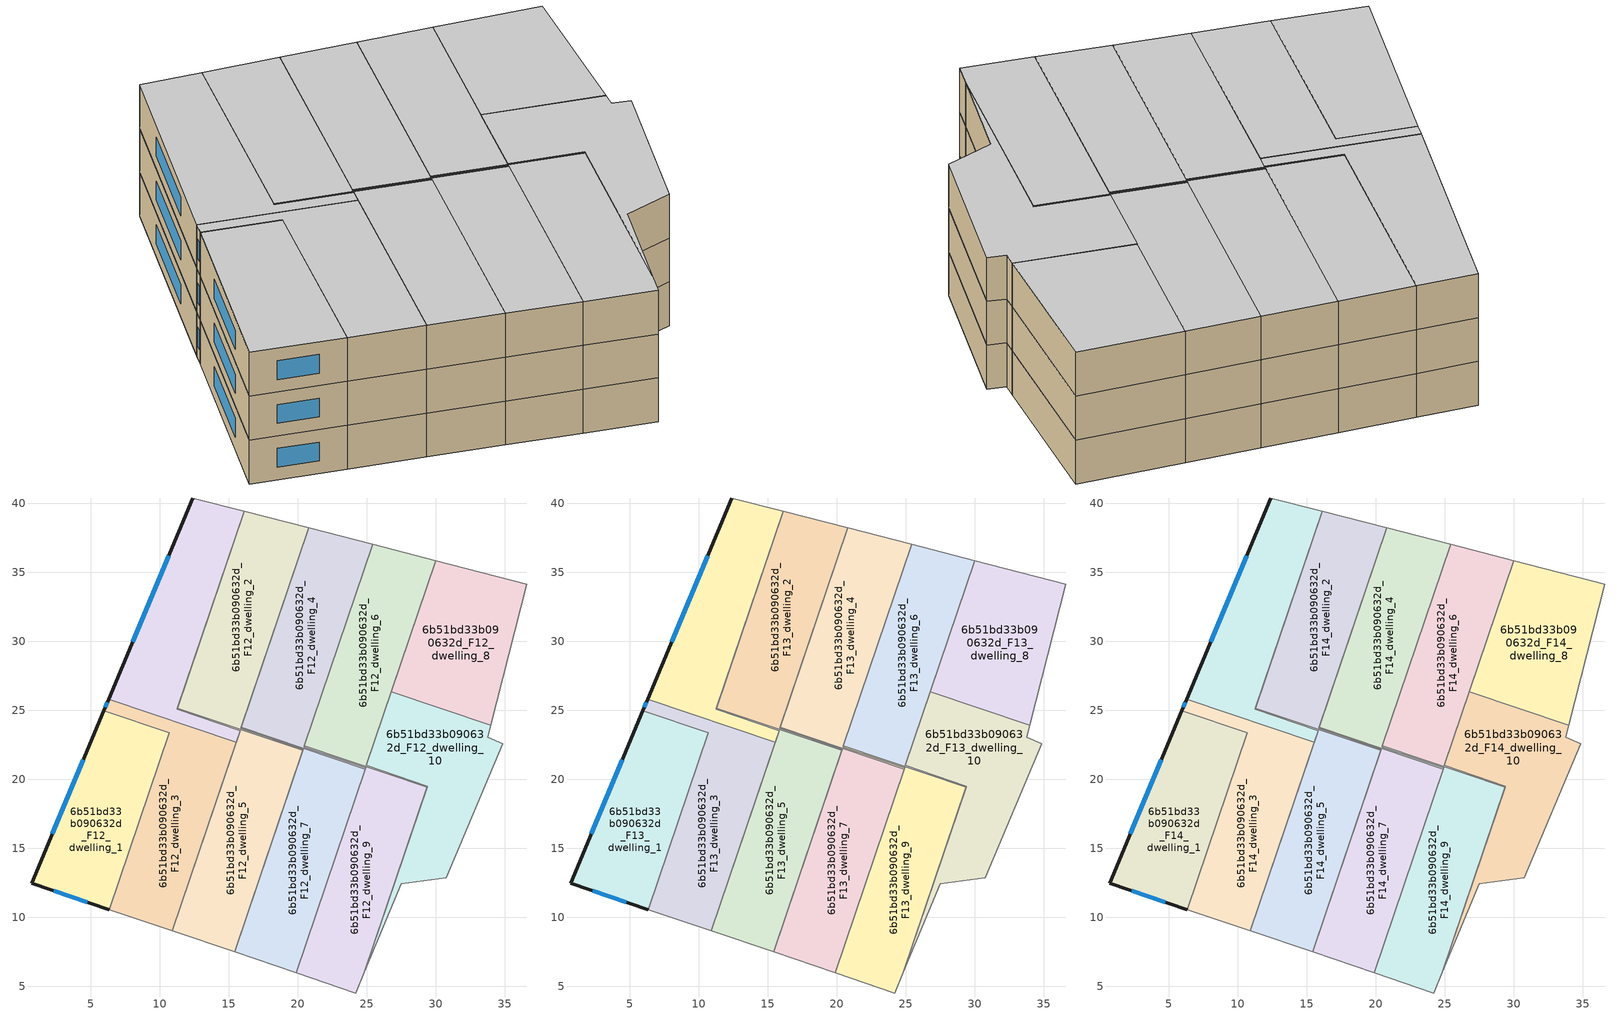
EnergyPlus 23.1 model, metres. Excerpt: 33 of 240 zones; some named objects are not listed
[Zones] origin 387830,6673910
6b51bd33b090632d_F12_dwelling_0
 floor to 6b51bd33b090632d_F11_dwelling_0 (EU_floor_Construction): 16.12,39.41 11.27,25.07 15.83,23.53 15.54,22.67 6.31,25.79 12.41,40.37 z36
 wall outside (EU_wall_Construction): 12.41,40.37 6.31,25.79 z36:39
 wall adiabatic (EU_wall_Construction): 11.27,25.07 16.12,39.41 12.41,40.37 / 15.54,22.67 15.83,23.53 z36:39
 wall to 6b51bd33b090632d_F12_dwelling_5 (EU_wall_Construction): 15.83,23.53 11.27,25.07 z36:39
 wall to 6b51bd33b090632d_F12_dwelling_3 (EU_wall_Construction): 6.31,25.79 15.54,22.67 z36:39
 window (EU_Window_Construction): 10.67,36.21 8.05,29.96 z36.86:38.14
6b51bd33b090632d_F12_dwelling_1
 floor to 6b51bd33b090632d_F11_dwelling_1 (EU_floor_Construction): 10.69,23.38 6.35,10.57 0.73,12.47 5.97,24.98 z36
 wall outside (EU_wall_Construction): 5.97,24.98 0.73,12.47 6.35,10.57 z36:39
 wall to 6b51bd33b090632d_F12_dwelling_3 (EU_wall_Construction): 6.35,10.57 10.69,23.38 5.97,24.98 z36:39
 window (EU_Window_Construction): 4.47,21.4 2.23,16.04 / 2.34,11.92 4.75,11.11 z36.86:38.14
6b51bd33b090632d_F12_dwelling_10
 floor to 6b51bd33b090632d_F11_dwelling_10 (EU_floor_Construction): 33.98,23.92 33.75,23.04 34.85,22.58 30.77,12.86 27.51,12.42 24.83,6.02 29.4,19.5 24.98,21 26.79,26.35 z36
 wall adiabatic (EU_wall_Construction): 29.4,19.5 24.83,6.02 27.51,12.42 30.77,12.86 34.85,22.58 33.75,23.04 33.98,23.92 / 26.79,26.35 24.98,21 z36:39
 wall to 6b51bd33b090632d_F12_dwelling_6 (EU_wall_Construction): 24.98,21 29.4,19.5 z36:39
 wall to 6b51bd33b090632d_F12_dwelling_8 (EU_wall_Construction): 33.98,23.92 26.79,26.35 z36:39
6b51bd33b090632d_F12_dwelling_2
 floor to 6b51bd33b090632d_F11_dwelling_2 (EU_floor_Construction): 20.8,38.21 15.89,23.7 20.4,22.17 20.37,22.08 11.29,25.16 16.12,39.41 z36
 wall adiabatic (EU_wall_Construction): 15.89,23.7 20.8,38.21 16.12,39.41 11.29,25.16 / 20.37,22.08 20.4,22.17 z36:39
 wall to 6b51bd33b090632d_F12_dwelling_7 (EU_wall_Construction): 20.4,22.17 15.89,23.7 z36:39
 wall to 6b51bd33b090632d_F12_dwelling_5 (EU_wall_Construction): 11.29,25.16 20.37,22.08 z36:39
6b51bd33b090632d_F12_dwelling_3
 floor to 6b51bd33b090632d_F11_dwelling_3 (EU_floor_Construction): 15.54,22.67 10.92,9.02 6.35,10.57 10.69,23.38 5.97,24.98 6.31,25.79 z36
 wall outside (EU_wall_Construction): 6.31,25.79 5.97,24.98 z36:39
 wall adiabatic (EU_wall_Construction): 6.35,10.57 10.92,9.02 15.54,22.67 z36:39
 window (EU_Window_Construction): 6.21,25.56 6.07,25.21 z36.86:38.14
6b51bd33b090632d_F12_dwelling_4
 floor to 6b51bd33b090632d_F11_dwelling_4 (EU_floor_Construction): 25.43,37.01 20.49,22.42 20.46,22.33 24.92,20.82 24.89,20.74 15.92,23.78 20.8,38.21 z36
 wall to 6b51bd33b090632d_F12_dwelling_6 (EU_wall_Construction): 20.49,22.42 25.43,37.01 z36:39
 wall to 6b51bd33b090632d_F12_dwelling_9 (EU_wall_Construction): 24.92,20.82 20.46,22.33 20.49,22.42 z36:39
 wall adiabatic (EU_wall_Construction): 24.89,20.74 24.92,20.82 / 25.43,37.01 20.8,38.21 15.92,23.78 z36:39
 wall to 6b51bd33b090632d_F12_dwelling_7 (EU_wall_Construction): 15.92,23.78 24.89,20.74 z36:39
6b51bd33b090632d_F12_dwelling_5
 floor to 6b51bd33b090632d_F11_dwelling_5 (EU_floor_Construction): 20.37,22.08 15.43,7.49 10.92,9.02 15.83,23.53 11.27,25.07 11.29,25.16 z36
 wall adiabatic (EU_wall_Construction): 15.83,23.53 10.92,9.02 15.43,7.49 20.37,22.08 / 11.29,25.16 11.27,25.07 z36:39
6b51bd33b090632d_F12_dwelling_6
 floor to 6b51bd33b090632d_F11_dwelling_6 (EU_floor_Construction): 30,35.83 24.98,21 29.4,19.5 29.37,19.41 20.49,22.42 25.43,37.01 z36
 wall adiabatic (EU_wall_Construction): 24.98,21 30,35.83 25.43,37.01 / 29.37,19.41 29.4,19.5 z36:39
 wall to 6b51bd33b090632d_F12_dwelling_9 (EU_wall_Construction): 20.49,22.42 29.37,19.41 z36:39
6b51bd33b090632d_F12_dwelling_7
 floor to 6b51bd33b090632d_F11_dwelling_7 (EU_floor_Construction): 24.89,20.74 19.89,5.98 15.43,7.49 20.4,22.17 15.89,23.7 15.92,23.78 z36
 wall adiabatic (EU_wall_Construction): 20.4,22.17 15.43,7.49 19.89,5.98 24.89,20.74 / 15.92,23.78 15.89,23.7 z36:39
6b51bd33b090632d_F12_dwelling_8
 floor to 6b51bd33b090632d_F11_dwelling_8 (EU_floor_Construction): 36.6,34.13 33.98,23.92 26.79,26.35 30,35.83 z36
 wall adiabatic (EU_wall_Construction): 33.98,23.92 36.6,34.13 30,35.83 26.79,26.35 z36:39
6b51bd33b090632d_F12_dwelling_9
 floor to 6b51bd33b090632d_F11_dwelling_9 (EU_floor_Construction): 29.37,19.41 24.83,6.02 24.2,4.52 19.89,5.98 24.92,20.82 20.46,22.33 20.49,22.42 z36
 wall adiabatic (EU_wall_Construction): 24.92,20.82 19.89,5.98 24.2,4.52 24.83,6.02 29.37,19.41 z36:39
6b51bd33b090632d_F13_dwelling_0
 floor to 6b51bd33b090632d_F12_dwelling_0 (EU_floor_Construction): 16.12,39.41 11.27,25.07 15.83,23.53 15.54,22.67 6.31,25.79 12.41,40.37 z39
 wall outside (EU_wall_Construction): 12.41,40.37 6.31,25.79 z39:42
 wall adiabatic (EU_wall_Construction): 11.27,25.07 16.12,39.41 12.41,40.37 / 15.54,22.67 15.83,23.53 z39:42
 wall to 6b51bd33b090632d_F13_dwelling_5 (EU_wall_Construction): 15.83,23.53 11.27,25.07 z39:42
 wall to 6b51bd33b090632d_F13_dwelling_3 (EU_wall_Construction): 6.31,25.79 15.54,22.67 z39:42
 window (EU_Window_Construction): 10.67,36.21 8.05,29.96 z39.86:41.14
6b51bd33b090632d_F13_dwelling_1
 floor to 6b51bd33b090632d_F12_dwelling_1 (EU_floor_Construction): 10.69,23.38 6.35,10.57 0.73,12.47 5.97,24.98 z39
 wall outside (EU_wall_Construction): 5.97,24.98 0.73,12.47 6.35,10.57 z39:42
 wall to 6b51bd33b090632d_F13_dwelling_3 (EU_wall_Construction): 6.35,10.57 10.69,23.38 5.97,24.98 z39:42
 window (EU_Window_Construction): 4.47,21.4 2.23,16.04 / 2.34,11.92 4.75,11.11 z39.86:41.14
6b51bd33b090632d_F13_dwelling_10
 floor to 6b51bd33b090632d_F12_dwelling_10 (EU_floor_Construction): 33.98,23.92 33.75,23.04 34.85,22.58 30.77,12.86 27.51,12.42 24.83,6.02 29.4,19.5 24.98,21 26.79,26.35 z39
 wall adiabatic (EU_wall_Construction): 29.4,19.5 24.83,6.02 27.51,12.42 30.77,12.86 34.85,22.58 33.75,23.04 33.98,23.92 / 26.79,26.35 24.98,21 z39:42
 wall to 6b51bd33b090632d_F13_dwelling_6 (EU_wall_Construction): 24.98,21 29.4,19.5 z39:42
 wall to 6b51bd33b090632d_F13_dwelling_8 (EU_wall_Construction): 33.98,23.92 26.79,26.35 z39:42
6b51bd33b090632d_F13_dwelling_2
 floor to 6b51bd33b090632d_F12_dwelling_2 (EU_floor_Construction): 20.8,38.21 15.89,23.7 20.4,22.17 20.37,22.08 11.29,25.16 16.12,39.41 z39
 wall adiabatic (EU_wall_Construction): 15.89,23.7 20.8,38.21 16.12,39.41 11.29,25.16 / 20.37,22.08 20.4,22.17 z39:42
 wall to 6b51bd33b090632d_F13_dwelling_7 (EU_wall_Construction): 20.4,22.17 15.89,23.7 z39:42
 wall to 6b51bd33b090632d_F13_dwelling_5 (EU_wall_Construction): 11.29,25.16 20.37,22.08 z39:42
6b51bd33b090632d_F13_dwelling_3
 floor to 6b51bd33b090632d_F12_dwelling_3 (EU_floor_Construction): 15.54,22.67 10.92,9.02 6.35,10.57 10.69,23.38 5.97,24.98 6.31,25.79 z39
 wall outside (EU_wall_Construction): 6.31,25.79 5.97,24.98 z39:42
 wall adiabatic (EU_wall_Construction): 6.35,10.57 10.92,9.02 15.54,22.67 z39:42
 window (EU_Window_Construction): 6.21,25.56 6.07,25.21 z39.86:41.14
6b51bd33b090632d_F13_dwelling_4
 floor to 6b51bd33b090632d_F12_dwelling_4 (EU_floor_Construction): 25.43,37.01 20.49,22.42 20.46,22.33 24.92,20.82 24.89,20.74 15.92,23.78 20.8,38.21 z39
 wall to 6b51bd33b090632d_F13_dwelling_6 (EU_wall_Construction): 20.49,22.42 25.43,37.01 z39:42
 wall to 6b51bd33b090632d_F13_dwelling_9 (EU_wall_Construction): 24.92,20.82 20.46,22.33 20.49,22.42 z39:42
 wall adiabatic (EU_wall_Construction): 24.89,20.74 24.92,20.82 / 25.43,37.01 20.8,38.21 15.92,23.78 z39:42
 wall to 6b51bd33b090632d_F13_dwelling_7 (EU_wall_Construction): 15.92,23.78 24.89,20.74 z39:42
6b51bd33b090632d_F13_dwelling_5
 floor to 6b51bd33b090632d_F12_dwelling_5 (EU_floor_Construction): 20.37,22.08 15.43,7.49 10.92,9.02 15.83,23.53 11.27,25.07 11.29,25.16 z39
 wall adiabatic (EU_wall_Construction): 15.83,23.53 10.92,9.02 15.43,7.49 20.37,22.08 / 11.29,25.16 11.27,25.07 z39:42
6b51bd33b090632d_F13_dwelling_6
 floor to 6b51bd33b090632d_F12_dwelling_6 (EU_floor_Construction): 30,35.83 24.98,21 29.4,19.5 29.37,19.41 20.49,22.42 25.43,37.01 z39
 wall adiabatic (EU_wall_Construction): 24.98,21 30,35.83 25.43,37.01 / 29.37,19.41 29.4,19.5 z39:42
 wall to 6b51bd33b090632d_F13_dwelling_9 (EU_wall_Construction): 20.49,22.42 29.37,19.41 z39:42
6b51bd33b090632d_F13_dwelling_7
 floor to 6b51bd33b090632d_F12_dwelling_7 (EU_floor_Construction): 24.89,20.74 19.89,5.98 15.43,7.49 20.4,22.17 15.89,23.7 15.92,23.78 z39
 wall adiabatic (EU_wall_Construction): 20.4,22.17 15.43,7.49 19.89,5.98 24.89,20.74 / 15.92,23.78 15.89,23.7 z39:42
6b51bd33b090632d_F13_dwelling_8
 floor to 6b51bd33b090632d_F12_dwelling_8 (EU_floor_Construction): 36.6,34.13 33.98,23.92 26.79,26.35 30,35.83 z39
 wall adiabatic (EU_wall_Construction): 33.98,23.92 36.6,34.13 30,35.83 26.79,26.35 z39:42
6b51bd33b090632d_F13_dwelling_9
 floor to 6b51bd33b090632d_F12_dwelling_9 (EU_floor_Construction): 29.37,19.41 24.83,6.02 24.2,4.52 19.89,5.98 24.92,20.82 20.46,22.33 20.49,22.42 z39
 wall adiabatic (EU_wall_Construction): 24.92,20.82 19.89,5.98 24.2,4.52 24.83,6.02 29.37,19.41 z39:42
6b51bd33b090632d_F14_dwelling_0
 floor to 6b51bd33b090632d_F13_dwelling_0 (EU_floor_Construction): 16.12,39.41 11.27,25.07 15.83,23.53 15.54,22.67 6.31,25.79 12.41,40.37 z42
 wall outside (EU_wall_Construction): 12.41,40.37 6.31,25.79 z42:45
 wall adiabatic (EU_wall_Construction): 11.27,25.07 16.12,39.41 12.41,40.37 / 15.54,22.67 15.83,23.53 z42:45
 wall to 6b51bd33b090632d_F14_dwelling_5 (EU_wall_Construction): 15.83,23.53 11.27,25.07 z42:45
 wall to 6b51bd33b090632d_F14_dwelling_3 (EU_wall_Construction): 6.31,25.79 15.54,22.67 z42:45
 window (EU_Window_Construction): 10.67,36.21 8.05,29.96 z42.86:44.14
 ceiling to 6b51bd33b090632d_F15_dwelling_0 (EU_floor_Construction): 15.54,22.67 15.83,23.53 11.27,25.07 16.12,39.41 12.41,40.37 6.31,25.79 z45
6b51bd33b090632d_F14_dwelling_1
 floor to 6b51bd33b090632d_F13_dwelling_1 (EU_floor_Construction): 10.69,23.38 6.35,10.57 0.73,12.47 5.97,24.98 z42
 wall outside (EU_wall_Construction): 5.97,24.98 0.73,12.47 6.35,10.57 z42:45
 wall to 6b51bd33b090632d_F14_dwelling_3 (EU_wall_Construction): 6.35,10.57 10.69,23.38 5.97,24.98 z42:45
 window (EU_Window_Construction): 4.47,21.4 2.23,16.04 / 2.34,11.92 4.75,11.11 z42.86:44.14
 ceiling to 6b51bd33b090632d_F15_dwelling_1 (EU_floor_Construction): 6.35,10.57 10.69,23.38 5.97,24.98 0.73,12.47 z45
6b51bd33b090632d_F14_dwelling_10
 floor to 6b51bd33b090632d_F13_dwelling_10 (EU_floor_Construction): 33.98,23.92 33.75,23.04 34.85,22.58 30.77,12.86 27.51,12.42 24.83,6.02 29.4,19.5 24.98,21 26.79,26.35 z42
 wall adiabatic (EU_wall_Construction): 29.4,19.5 24.83,6.02 27.51,12.42 30.77,12.86 34.85,22.58 33.75,23.04 33.98,23.92 / 26.79,26.35 24.98,21 z42:45
 wall to 6b51bd33b090632d_F14_dwelling_6 (EU_wall_Construction): 24.98,21 29.4,19.5 z42:45
 wall to 6b51bd33b090632d_F14_dwelling_8 (EU_wall_Construction): 33.98,23.92 26.79,26.35 z42:45
 ceiling to 6b51bd33b090632d_F15_dwelling_10 (EU_floor_Construction): 30.77,12.86 34.85,22.58 33.75,23.04 33.98,23.92 26.79,26.35 24.98,21 29.4,19.5 24.83,6.02 27.51,12.42 z45
6b51bd33b090632d_F14_dwelling_2
 floor to 6b51bd33b090632d_F13_dwelling_2 (EU_floor_Construction): 20.8,38.21 15.89,23.7 20.4,22.17 20.37,22.08 11.29,25.16 16.12,39.41 z42
 wall adiabatic (EU_wall_Construction): 15.89,23.7 20.8,38.21 16.12,39.41 11.29,25.16 / 20.37,22.08 20.4,22.17 z42:45
 wall to 6b51bd33b090632d_F14_dwelling_7 (EU_wall_Construction): 20.4,22.17 15.89,23.7 z42:45
 wall to 6b51bd33b090632d_F14_dwelling_5 (EU_wall_Construction): 11.29,25.16 20.37,22.08 z42:45
 ceiling to 6b51bd33b090632d_F15_dwelling_2 (EU_floor_Construction): 20.4,22.17 15.89,23.7 20.8,38.21 16.12,39.41 11.29,25.16 20.37,22.08 z45
6b51bd33b090632d_F14_dwelling_3
 floor to 6b51bd33b090632d_F13_dwelling_3 (EU_floor_Construction): 15.54,22.67 10.92,9.02 6.35,10.57 10.69,23.38 5.97,24.98 6.31,25.79 z42
 wall outside (EU_wall_Construction): 6.31,25.79 5.97,24.98 z42:45
 wall adiabatic (EU_wall_Construction): 6.35,10.57 10.92,9.02 15.54,22.67 z42:45
 window (EU_Window_Construction): 6.21,25.56 6.07,25.21 z42.86:44.14
 ceiling to 6b51bd33b090632d_F15_dwelling_3 (EU_floor_Construction): 10.92,9.02 15.54,22.67 6.31,25.79 5.97,24.98 10.69,23.38 6.35,10.57 z45
6b51bd33b090632d_F14_dwelling_4
 floor to 6b51bd33b090632d_F13_dwelling_4 (EU_floor_Construction): 25.43,37.01 20.49,22.42 20.46,22.33 24.92,20.82 24.89,20.74 15.92,23.78 20.8,38.21 z42
 wall to 6b51bd33b090632d_F14_dwelling_6 (EU_wall_Construction): 20.49,22.42 25.43,37.01 z42:45
 wall to 6b51bd33b090632d_F14_dwelling_9 (EU_wall_Construction): 24.92,20.82 20.46,22.33 20.49,22.42 z42:45
 wall adiabatic (EU_wall_Construction): 24.89,20.74 24.92,20.82 / 25.43,37.01 20.8,38.21 15.92,23.78 z42:45
 wall to 6b51bd33b090632d_F14_dwelling_7 (EU_wall_Construction): 15.92,23.78 24.89,20.74 z42:45
 ceiling to 6b51bd33b090632d_F15_dwelling_4 (EU_floor_Construction): 24.92,20.82 20.46,22.33 20.49,22.42 25.43,37.01 20.8,38.21 15.92,23.78 24.89,20.74 z45
6b51bd33b090632d_F14_dwelling_5
 floor to 6b51bd33b090632d_F13_dwelling_5 (EU_floor_Construction): 20.37,22.08 15.43,7.49 10.92,9.02 15.83,23.53 11.27,25.07 11.29,25.16 z42
 wall adiabatic (EU_wall_Construction): 15.83,23.53 10.92,9.02 15.43,7.49 20.37,22.08 / 11.29,25.16 11.27,25.07 z42:45
 ceiling to 6b51bd33b090632d_F15_dwelling_5 (EU_floor_Construction): 15.43,7.49 20.37,22.08 11.29,25.16 11.27,25.07 15.83,23.53 10.92,9.02 z45
6b51bd33b090632d_F14_dwelling_6
 floor to 6b51bd33b090632d_F13_dwelling_6 (EU_floor_Construction): 30,35.83 24.98,21 29.4,19.5 29.37,19.41 20.49,22.42 25.43,37.01 z42
 wall adiabatic (EU_wall_Construction): 24.98,21 30,35.83 25.43,37.01 / 29.37,19.41 29.4,19.5 z42:45
 wall to 6b51bd33b090632d_F14_dwelling_9 (EU_wall_Construction): 20.49,22.42 29.37,19.41 z42:45
 ceiling to 6b51bd33b090632d_F15_dwelling_6 (EU_floor_Construction): 29.4,19.5 24.98,21 30,35.83 25.43,37.01 20.49,22.42 29.37,19.41 z45
6b51bd33b090632d_F14_dwelling_7
 floor to 6b51bd33b090632d_F13_dwelling_7 (EU_floor_Construction): 24.89,20.74 19.89,5.98 15.43,7.49 20.4,22.17 15.89,23.7 15.92,23.78 z42
 wall adiabatic (EU_wall_Construction): 20.4,22.17 15.43,7.49 19.89,5.98 24.89,20.74 / 15.92,23.78 15.89,23.7 z42:45
 ceiling to 6b51bd33b090632d_F15_dwelling_7 (EU_floor_Construction): 19.89,5.98 24.89,20.74 15.92,23.78 15.89,23.7 20.4,22.17 15.43,7.49 z45
6b51bd33b090632d_F14_dwelling_8
 floor to 6b51bd33b090632d_F13_dwelling_8 (EU_floor_Construction): 36.6,34.13 33.98,23.92 26.79,26.35 30,35.83 z42
 wall adiabatic (EU_wall_Construction): 33.98,23.92 36.6,34.13 30,35.83 26.79,26.35 z42:45
 ceiling to 6b51bd33b090632d_F15_dwelling_8 (EU_floor_Construction): 33.98,23.92 36.6,34.13 30,35.83 26.79,26.35 z45
6b51bd33b090632d_F14_dwelling_9
 floor to 6b51bd33b090632d_F13_dwelling_9 (EU_floor_Construction): 29.37,19.41 24.83,6.02 24.2,4.52 19.89,5.98 24.92,20.82 20.46,22.33 20.49,22.42 z42
 wall adiabatic (EU_wall_Construction): 24.92,20.82 19.89,5.98 24.2,4.52 24.83,6.02 29.37,19.41 z42:45
 ceiling to 6b51bd33b090632d_F15_dwelling_9 (EU_floor_Construction): 24.83,6.02 29.37,19.41 20.49,22.42 20.46,22.33 24.92,20.82 19.89,5.98 24.2,4.52 z45
[Building]
EU S2 Campaign: North Axis=0; Terrain=City; Solar Distribution=FullExterior
[Site:Location]
Helsinki-Vantaa.AP: Latitude=60.317; Longitude=24.963; Time Zone=2; Elevation=54.6
[SizingPeriod:WeatherFileDays]
AnnualSizingPeriod: Begin Month=1; Begin Day of Month=1; End Month=12; End Day of Month=31; Day of Week for Start Day=Monday; Use Weather File Daylight Saving Period=No; Use Weather File Rain and Snow Indicators=No
[MATERIAL]
EU_InternalMass_Material: Roughness=MediumRough; Thickness=0.1; Conductivity=1; Density=1800; Specific Heat=900; Thermal Absorptance=0.9; Solar Absorptance=0.7; Visible Absorptance=0.7
[MATERIAL:NOMASS] Roughness=MediumRough; Thermal Absorptance=0.9; Solar Absorptance=0.7; Visible Absorptance=0.7
Name | Thermal Resistance
EU_wall_NoMass | 5.91765
EU_floor_NoMass | 6.2875
[WINDOWMATERIAL:SIMPLEGLAZINGSYSTEM]
EU_Window_SimpleGlazing: UFactor=0.994035; Solar Heat Gain Coefficient=0.7; Visible Transmittance=0.7
[CONSTRUCTION]
EU_wall_Construction: EU_wall_NoMass
EU_floor_Construction: EU_floor_NoMass
EU_Window_Construction: EU_Window_SimpleGlazing
EU_InternalMass_Construction: EU_InternalMass_Material
[ZONE] Type=1; Multiplier=1; Ceiling Height=autocalculate; Floor Area=autocalculate; Part of Total Floor Area=Yes
Name | Volume
6b51bd33b090632d_F12_dwelling_0; 6b51bd33b090632d_F13_dwelling_0; 6b51bd33b090632d_F14_dwelling_0 | 221.51
6b51bd33b090632d_F12_dwelling_1; 6b51bd33b090632d_F13_dwelling_1; 6b51bd33b090632d_F14_dwelling_1 | 221.535
6b51bd33b090632d_F12_dwelling_10; 6b51bd33b090632d_F13_dwelling_10; 6b51bd33b090632d_F14_dwelling_10 | 221.521
6b51bd33b090632d_F12_dwelling_2; 6b51bd33b090632d_F13_dwelling_2; 6b51bd33b090632d_F14_dwelling_2 | 221.511
6b51bd33b090632d_F12_dwelling_3; 6b51bd33b090632d_F13_dwelling_3; 6b51bd33b090632d_F14_dwelling_3; 6b51bd33b090632d_F12_dwelling_5; 6b51bd33b090632d_F13_dwelling_5; 6b51bd33b090632d_F14_dwelling_5 | 221.539
6b51bd33b090632d_F12_dwelling_4; 6b51bd33b090632d_F13_dwelling_4; 6b51bd33b090632d_F14_dwelling_4 | 221.58
6b51bd33b090632d_F12_dwelling_6; 6b51bd33b090632d_F13_dwelling_6; 6b51bd33b090632d_F14_dwelling_6 | 221.525
6b51bd33b090632d_F12_dwelling_7; 6b51bd33b090632d_F13_dwelling_7; 6b51bd33b090632d_F14_dwelling_7 | 221.512
6b51bd33b090632d_F12_dwelling_8; 6b51bd33b090632d_F13_dwelling_8; 6b51bd33b090632d_F14_dwelling_8 | 221.515
6b51bd33b090632d_F12_dwelling_9; 6b51bd33b090632d_F13_dwelling_9; 6b51bd33b090632d_F14_dwelling_9 | 221.544
[INTERNALMASS] Construction=EU_InternalMass_Construction
Name | Zone or ZoneList | Surface Area
6b51bd33b090632d_F12_dwelling_0_EU_InternalMass | 6b51bd33b090632d_F12_dwelling_0 | 73.8377
6b51bd33b090632d_F12_dwelling_1_EU_InternalMass | 6b51bd33b090632d_F12_dwelling_1 | 73.8467
6b51bd33b090632d_F12_dwelling_2_EU_InternalMass | 6b51bd33b090632d_F12_dwelling_2 | 73.8374
6b51bd33b090632d_F12_dwelling_3_EU_InternalMass | 6b51bd33b090632d_F12_dwelling_3 | 73.8473
6b51bd33b090632d_F12_dwelling_4_EU_InternalMass | 6b51bd33b090632d_F12_dwelling_4 | 73.8601
6b51bd33b090632d_F12_dwelling_5_EU_InternalMass | 6b51bd33b090632d_F12_dwelling_5 | 73.847
6b51bd33b090632d_F12_dwelling_6_EU_InternalMass | 6b51bd33b090632d_F12_dwelling_6 | 73.841
6b51bd33b090632d_F12_dwelling_7_EU_InternalMass | 6b51bd33b090632d_F12_dwelling_7 | 73.8375
6b51bd33b090632d_F12_dwelling_8_EU_InternalMass | 6b51bd33b090632d_F12_dwelling_8 | 73.8384
6b51bd33b090632d_F12_dwelling_9_EU_InternalMass | 6b51bd33b090632d_F12_dwelling_9 | 73.8476
6b51bd33b090632d_F12_dwelling_10_EU_InternalMass | 6b51bd33b090632d_F12_dwelling_10 | 73.8406
6b51bd33b090632d_F13_dwelling_0_EU_InternalMass | 6b51bd33b090632d_F13_dwelling_0 | 73.8377
6b51bd33b090632d_F13_dwelling_1_EU_InternalMass | 6b51bd33b090632d_F13_dwelling_1 | 73.8467
6b51bd33b090632d_F13_dwelling_2_EU_InternalMass | 6b51bd33b090632d_F13_dwelling_2 | 73.8374
6b51bd33b090632d_F13_dwelling_3_EU_InternalMass | 6b51bd33b090632d_F13_dwelling_3 | 73.8473
6b51bd33b090632d_F13_dwelling_4_EU_InternalMass | 6b51bd33b090632d_F13_dwelling_4 | 73.8601
6b51bd33b090632d_F13_dwelling_5_EU_InternalMass | 6b51bd33b090632d_F13_dwelling_5 | 73.847
6b51bd33b090632d_F13_dwelling_6_EU_InternalMass | 6b51bd33b090632d_F13_dwelling_6 | 73.841
6b51bd33b090632d_F13_dwelling_7_EU_InternalMass | 6b51bd33b090632d_F13_dwelling_7 | 73.8375
6b51bd33b090632d_F13_dwelling_8_EU_InternalMass | 6b51bd33b090632d_F13_dwelling_8 | 73.8384
6b51bd33b090632d_F13_dwelling_9_EU_InternalMass | 6b51bd33b090632d_F13_dwelling_9 | 73.8476
6b51bd33b090632d_F13_dwelling_10_EU_InternalMass | 6b51bd33b090632d_F13_dwelling_10 | 73.8406
6b51bd33b090632d_F14_dwelling_0_EU_InternalMass | 6b51bd33b090632d_F14_dwelling_0 | 73.8377
6b51bd33b090632d_F14_dwelling_1_EU_InternalMass | 6b51bd33b090632d_F14_dwelling_1 | 73.8467
6b51bd33b090632d_F14_dwelling_2_EU_InternalMass | 6b51bd33b090632d_F14_dwelling_2 | 73.8374
6b51bd33b090632d_F14_dwelling_3_EU_InternalMass | 6b51bd33b090632d_F14_dwelling_3 | 73.8473
6b51bd33b090632d_F14_dwelling_4_EU_InternalMass | 6b51bd33b090632d_F14_dwelling_4 | 73.8601
6b51bd33b090632d_F14_dwelling_5_EU_InternalMass | 6b51bd33b090632d_F14_dwelling_5 | 73.847
6b51bd33b090632d_F14_dwelling_6_EU_InternalMass | 6b51bd33b090632d_F14_dwelling_6 | 73.841
6b51bd33b090632d_F14_dwelling_7_EU_InternalMass | 6b51bd33b090632d_F14_dwelling_7 | 73.8375
6b51bd33b090632d_F14_dwelling_8_EU_InternalMass | 6b51bd33b090632d_F14_dwelling_8 | 73.8384
6b51bd33b090632d_F14_dwelling_9_EU_InternalMass | 6b51bd33b090632d_F14_dwelling_9 | 73.8476
6b51bd33b090632d_F14_dwelling_10_EU_InternalMass | 6b51bd33b090632d_F14_dwelling_10 | 73.8406
[OTHEREQUIPMENT] Fuel Type=Electricity; Design Level Calculation Method=Watts/Area; Power per Zone Floor Area=1; Fraction Latent=0; Fraction Radiant=0; Fraction Lost=0; Carbon Dioxide Generation Rate=0; EndUse Subcategory=EU_Step8_InternalGains
Name | Zone or ZoneList or Space or SpaceList | Schedule
EU_Step8_InternalGain_6b51bd33b090632d_F12_dwelling_0_f000 | 6b51bd33b090632d_F12_dwelling_0 | EU_Step8_GainSchedule_6b51bd33b090632d_F12_dwelling_0_f000
EU_Step8_InternalGain_6b51bd33b090632d_F12_dwelling_1_f000 | 6b51bd33b090632d_F12_dwelling_1 | EU_Step8_GainSchedule_6b51bd33b090632d_F12_dwelling_1_f000
EU_Step8_InternalGain_6b51bd33b090632d_F12_dwelling_2_f000 | 6b51bd33b090632d_F12_dwelling_2 | EU_Step8_GainSchedule_6b51bd33b090632d_F12_dwelling_2_f000
EU_Step8_InternalGain_6b51bd33b090632d_F12_dwelling_3_f000 | 6b51bd33b090632d_F12_dwelling_3 | EU_Step8_GainSchedule_6b51bd33b090632d_F12_dwelling_3_f000
EU_Step8_InternalGain_6b51bd33b090632d_F12_dwelling_4_f000 | 6b51bd33b090632d_F12_dwelling_4 | EU_Step8_GainSchedule_6b51bd33b090632d_F12_dwelling_4_f000
EU_Step8_InternalGain_6b51bd33b090632d_F12_dwelling_5_f000 | 6b51bd33b090632d_F12_dwelling_5 | EU_Step8_GainSchedule_6b51bd33b090632d_F12_dwelling_5_f000
EU_Step8_InternalGain_6b51bd33b090632d_F12_dwelling_6_f000 | 6b51bd33b090632d_F12_dwelling_6 | EU_Step8_GainSchedule_6b51bd33b090632d_F12_dwelling_6_f000
EU_Step8_InternalGain_6b51bd33b090632d_F12_dwelling_7_f000 | 6b51bd33b090632d_F12_dwelling_7 | EU_Step8_GainSchedule_6b51bd33b090632d_F12_dwelling_7_f000
EU_Step8_InternalGain_6b51bd33b090632d_F12_dwelling_8_f000 | 6b51bd33b090632d_F12_dwelling_8 | EU_Step8_GainSchedule_6b51bd33b090632d_F12_dwelling_8_f000
EU_Step8_InternalGain_6b51bd33b090632d_F12_dwelling_9_f000 | 6b51bd33b090632d_F12_dwelling_9 | EU_Step8_GainSchedule_6b51bd33b090632d_F12_dwelling_9_f000
EU_Step8_InternalGain_6b51bd33b090632d_F12_dwelling_10_f000 | 6b51bd33b090632d_F12_dwelling_10 | EU_Step8_GainSchedule_6b51bd33b090632d_F12_dwelling_10_f000
EU_Step8_InternalGain_6b51bd33b090632d_F13_dwelling_0_f000 | 6b51bd33b090632d_F13_dwelling_0 | EU_Step8_GainSchedule_6b51bd33b090632d_F13_dwelling_0_f000
EU_Step8_InternalGain_6b51bd33b090632d_F13_dwelling_1_f000 | 6b51bd33b090632d_F13_dwelling_1 | EU_Step8_GainSchedule_6b51bd33b090632d_F13_dwelling_1_f000
EU_Step8_InternalGain_6b51bd33b090632d_F13_dwelling_2_f000 | 6b51bd33b090632d_F13_dwelling_2 | EU_Step8_GainSchedule_6b51bd33b090632d_F13_dwelling_2_f000
EU_Step8_InternalGain_6b51bd33b090632d_F13_dwelling_3_f000 | 6b51bd33b090632d_F13_dwelling_3 | EU_Step8_GainSchedule_6b51bd33b090632d_F13_dwelling_3_f000
EU_Step8_InternalGain_6b51bd33b090632d_F13_dwelling_4_f000 | 6b51bd33b090632d_F13_dwelling_4 | EU_Step8_GainSchedule_6b51bd33b090632d_F13_dwelling_4_f000
EU_Step8_InternalGain_6b51bd33b090632d_F13_dwelling_5_f000 | 6b51bd33b090632d_F13_dwelling_5 | EU_Step8_GainSchedule_6b51bd33b090632d_F13_dwelling_5_f000
EU_Step8_InternalGain_6b51bd33b090632d_F13_dwelling_6_f000 | 6b51bd33b090632d_F13_dwelling_6 | EU_Step8_GainSchedule_6b51bd33b090632d_F13_dwelling_6_f000
EU_Step8_InternalGain_6b51bd33b090632d_F13_dwelling_7_f000 | 6b51bd33b090632d_F13_dwelling_7 | EU_Step8_GainSchedule_6b51bd33b090632d_F13_dwelling_7_f000
EU_Step8_InternalGain_6b51bd33b090632d_F13_dwelling_8_f000 | 6b51bd33b090632d_F13_dwelling_8 | EU_Step8_GainSchedule_6b51bd33b090632d_F13_dwelling_8_f000
EU_Step8_InternalGain_6b51bd33b090632d_F13_dwelling_9_f000 | 6b51bd33b090632d_F13_dwelling_9 | EU_Step8_GainSchedule_6b51bd33b090632d_F13_dwelling_9_f000
EU_Step8_InternalGain_6b51bd33b090632d_F13_dwelling_10_f000 | 6b51bd33b090632d_F13_dwelling_10 | EU_Step8_GainSchedule_6b51bd33b090632d_F13_dwelling_10_f000
EU_Step8_InternalGain_6b51bd33b090632d_F14_dwelling_0_f000 | 6b51bd33b090632d_F14_dwelling_0 | EU_Step8_GainSchedule_6b51bd33b090632d_F14_dwelling_0_f000
EU_Step8_InternalGain_6b51bd33b090632d_F14_dwelling_1_f000 | 6b51bd33b090632d_F14_dwelling_1 | EU_Step8_GainSchedule_6b51bd33b090632d_F14_dwelling_1_f000
EU_Step8_InternalGain_6b51bd33b090632d_F14_dwelling_2_f000 | 6b51bd33b090632d_F14_dwelling_2 | EU_Step8_GainSchedule_6b51bd33b090632d_F14_dwelling_2_f000
EU_Step8_InternalGain_6b51bd33b090632d_F14_dwelling_3_f000 | 6b51bd33b090632d_F14_dwelling_3 | EU_Step8_GainSchedule_6b51bd33b090632d_F14_dwelling_3_f000
EU_Step8_InternalGain_6b51bd33b090632d_F14_dwelling_4_f000 | 6b51bd33b090632d_F14_dwelling_4 | EU_Step8_GainSchedule_6b51bd33b090632d_F14_dwelling_4_f000
EU_Step8_InternalGain_6b51bd33b090632d_F14_dwelling_5_f000 | 6b51bd33b090632d_F14_dwelling_5 | EU_Step8_GainSchedule_6b51bd33b090632d_F14_dwelling_5_f000
EU_Step8_InternalGain_6b51bd33b090632d_F14_dwelling_6_f000 | 6b51bd33b090632d_F14_dwelling_6 | EU_Step8_GainSchedule_6b51bd33b090632d_F14_dwelling_6_f000
EU_Step8_InternalGain_6b51bd33b090632d_F14_dwelling_7_f000 | 6b51bd33b090632d_F14_dwelling_7 | EU_Step8_GainSchedule_6b51bd33b090632d_F14_dwelling_7_f000
EU_Step8_InternalGain_6b51bd33b090632d_F14_dwelling_8_f000 | 6b51bd33b090632d_F14_dwelling_8 | EU_Step8_GainSchedule_6b51bd33b090632d_F14_dwelling_8_f000
EU_Step8_InternalGain_6b51bd33b090632d_F14_dwelling_9_f000 | 6b51bd33b090632d_F14_dwelling_9 | EU_Step8_GainSchedule_6b51bd33b090632d_F14_dwelling_9_f000
EU_Step8_InternalGain_6b51bd33b090632d_F14_dwelling_10_f000 | 6b51bd33b090632d_F14_dwelling_10 | EU_Step8_GainSchedule_6b51bd33b090632d_F14_dwelling_10_f000
[ZONEVENTILATION:DESIGNFLOWRATE] Schedule=EU_AlwaysOn; Design Flow Rate Calculation Method=AirChanges/Hour; Air Changes per Hour=0.596421; Ventilation Type=Natural; Fan Pressure Rise=0; Fan Total Efficiency=1; Constant Term Coefficient=1; Temperature Term Coefficient=0; Velocity Term Coefficient=0; Velocity Squared Term Coefficient=0; Minimum Indoor Temperature=-100; Maximum Indoor Temperature=100; Delta Temperature=-100; Minimum Outdoor Temperature=-100; Maximum Outdoor Temperature=100; Maximum Wind Speed=40
Name | Zone or ZoneList or Space or SpaceList
EU_ConstantAir_6b51bd33b090632d_F12_dwelling_0 | 6b51bd33b090632d_F12_dwelling_0
EU_ConstantAir_6b51bd33b090632d_F12_dwelling_1 | 6b51bd33b090632d_F12_dwelling_1
EU_ConstantAir_6b51bd33b090632d_F12_dwelling_2 | 6b51bd33b090632d_F12_dwelling_2
EU_ConstantAir_6b51bd33b090632d_F12_dwelling_3 | 6b51bd33b090632d_F12_dwelling_3
EU_ConstantAir_6b51bd33b090632d_F12_dwelling_4 | 6b51bd33b090632d_F12_dwelling_4
EU_ConstantAir_6b51bd33b090632d_F12_dwelling_5 | 6b51bd33b090632d_F12_dwelling_5
EU_ConstantAir_6b51bd33b090632d_F12_dwelling_6 | 6b51bd33b090632d_F12_dwelling_6
EU_ConstantAir_6b51bd33b090632d_F12_dwelling_7 | 6b51bd33b090632d_F12_dwelling_7
EU_ConstantAir_6b51bd33b090632d_F12_dwelling_8 | 6b51bd33b090632d_F12_dwelling_8
EU_ConstantAir_6b51bd33b090632d_F12_dwelling_9 | 6b51bd33b090632d_F12_dwelling_9
EU_ConstantAir_6b51bd33b090632d_F12_dwelling_10 | 6b51bd33b090632d_F12_dwelling_10
EU_ConstantAir_6b51bd33b090632d_F13_dwelling_0 | 6b51bd33b090632d_F13_dwelling_0
EU_ConstantAir_6b51bd33b090632d_F13_dwelling_1 | 6b51bd33b090632d_F13_dwelling_1
EU_ConstantAir_6b51bd33b090632d_F13_dwelling_2 | 6b51bd33b090632d_F13_dwelling_2
EU_ConstantAir_6b51bd33b090632d_F13_dwelling_3 | 6b51bd33b090632d_F13_dwelling_3
EU_ConstantAir_6b51bd33b090632d_F13_dwelling_4 | 6b51bd33b090632d_F13_dwelling_4
EU_ConstantAir_6b51bd33b090632d_F13_dwelling_5 | 6b51bd33b090632d_F13_dwelling_5
EU_ConstantAir_6b51bd33b090632d_F13_dwelling_6 | 6b51bd33b090632d_F13_dwelling_6
EU_ConstantAir_6b51bd33b090632d_F13_dwelling_7 | 6b51bd33b090632d_F13_dwelling_7
EU_ConstantAir_6b51bd33b090632d_F13_dwelling_8 | 6b51bd33b090632d_F13_dwelling_8
EU_ConstantAir_6b51bd33b090632d_F13_dwelling_9 | 6b51bd33b090632d_F13_dwelling_9
EU_ConstantAir_6b51bd33b090632d_F13_dwelling_10 | 6b51bd33b090632d_F13_dwelling_10
EU_ConstantAir_6b51bd33b090632d_F14_dwelling_0 | 6b51bd33b090632d_F14_dwelling_0
EU_ConstantAir_6b51bd33b090632d_F14_dwelling_1 | 6b51bd33b090632d_F14_dwelling_1
EU_ConstantAir_6b51bd33b090632d_F14_dwelling_2 | 6b51bd33b090632d_F14_dwelling_2
EU_ConstantAir_6b51bd33b090632d_F14_dwelling_3 | 6b51bd33b090632d_F14_dwelling_3
EU_ConstantAir_6b51bd33b090632d_F14_dwelling_4 | 6b51bd33b090632d_F14_dwelling_4
EU_ConstantAir_6b51bd33b090632d_F14_dwelling_5 | 6b51bd33b090632d_F14_dwelling_5
EU_ConstantAir_6b51bd33b090632d_F14_dwelling_6 | 6b51bd33b090632d_F14_dwelling_6
EU_ConstantAir_6b51bd33b090632d_F14_dwelling_7 | 6b51bd33b090632d_F14_dwelling_7
EU_ConstantAir_6b51bd33b090632d_F14_dwelling_8 | 6b51bd33b090632d_F14_dwelling_8
EU_ConstantAir_6b51bd33b090632d_F14_dwelling_9 | 6b51bd33b090632d_F14_dwelling_9
EU_ConstantAir_6b51bd33b090632d_F14_dwelling_10 | 6b51bd33b090632d_F14_dwelling_10
[HVACTEMPLATE:THERMOSTAT] Constant Heating Setpoint=20; Constant Cooling Setpoint=50
EU_HeatOnly_6b51bd33b090632d_F16_dwelling_5; EU_HeatOnly_6b51bd33b090632d_F16_dwelling_6; EU_HeatOnly_6b51bd33b090632d_F16_dwelling_7; EU_HeatOnly_6b51bd33b090632d_F16_dwelling_8; EU_HeatOnly_6b51bd33b090632d_F16_dwelling_9; EU_HeatOnly_6b51bd33b090632d_F16_dwelling_10; EU_HeatOnly_6b51bd33b090632d_F17_dwelling_0; EU_HeatOnly_6b51bd33b090632d_F17_dwelling_1; EU_HeatOnly_6b51bd33b090632d_F17_dwelling_2; EU_HeatOnly_6b51bd33b090632d_F17_dwelling_3; EU_HeatOnly_6b51bd33b090632d_F17_dwelling_4; EU_HeatOnly_6b51bd33b090632d_F17_dwelling_5; EU_HeatOnly_6b51bd33b090632d_F17_dwelling_6; EU_HeatOnly_6b51bd33b090632d_F17_dwelling_7; EU_HeatOnly_6b51bd33b090632d_F17_dwelling_8; EU_HeatOnly_6b51bd33b090632d_F17_dwelling_9; EU_HeatOnly_6b51bd33b090632d_F17_dwelling_10; EU_HeatOnly_6b51bd33b090632d_F18_dwelling_0; EU_HeatOnly_6b51bd33b090632d_F18_dwelling_1; EU_HeatOnly_6b51bd33b090632d_F18_dwelling_2; EU_HeatOnly_6b51bd33b090632d_F18_dwelling_3; EU_HeatOnly_6b51bd33b090632d_F18_dwelling_4; EU_HeatOnly_6b51bd33b090632d_F18_dwelling_5; EU_HeatOnly_6b51bd33b090632d_F18_dwelling_6; EU_HeatOnly_6b51bd33b090632d_F18_dwelling_7; EU_HeatOnly_6b51bd33b090632d_F18_dwelling_8; EU_HeatOnly_6b51bd33b090632d_F18_dwelling_9; EU_HeatOnly_6b51bd33b090632d_F18_dwelling_10; EU_HeatOnly_6b51bd33b090632d_F19_dwelling_0; EU_HeatOnly_6b51bd33b090632d_F19_dwelling_1; EU_HeatOnly_6b51bd33b090632d_F19_dwelling_2; EU_HeatOnly_6b51bd33b090632d_F19_dwelling_3; EU_HeatOnly_6b51bd33b090632d_F19_dwelling_4; EU_HeatOnly_6b51bd33b090632d_F19_dwelling_5; EU_HeatOnly_6b51bd33b090632d_F19_dwelling_6; EU_HeatOnly_6b51bd33b090632d_F19_dwelling_7; EU_HeatOnly_6b51bd33b090632d_F19_dwelling_8; EU_HeatOnly_6b51bd33b090632d_F19_dwelling_9; EU_HeatOnly_6b51bd33b090632d_F19_dwelling_10; EU_HeatOnly_6b51bd33b090632d_F20_dwelling_0; EU_HeatOnly_6b51bd33b090632d_F20_dwelling_1; EU_HeatOnly_6b51bd33b090632d_F20_dwelling_2; EU_HeatOnly_6b51bd33b090632d_F20_dwelling_3; EU_HeatOnly_6b51bd33b090632d_F20_dwelling_4; EU_HeatOnly_6b51bd33b090632d_F20_dwelling_5; EU_HeatOnly_6b51bd33b090632d_F20_dwelling_6; EU_HeatOnly_6b51bd33b090632d_F20_dwelling_7; EU_HeatOnly_6b51bd33b090632d_F20_dwelling_8; EU_HeatOnly_6b51bd33b090632d_F20_dwelling_9; EU_HeatOnly_6b51bd33b090632d_F20_dwelling_10
[HVACTEMPLATE:ZONE:IDEALLOADSAIRSYSTEM] System Availability Schedule=EU_AlwaysOn; Maximum Heating Supply Air Temperature=50; Minimum Cooling Supply Air Temperature=13; Maximum Heating Supply Air Humidity Ratio=0.0156; Minimum Cooling Supply Air Humidity Ratio=0.0077; Heating Limit=NoLimit; Cooling Limit=NoLimit; Heating Availability Schedule=EU_AlwaysOn; Cooling Availability Schedule=EU_CoolingOff; Dehumidification Control Type=ConstantSensibleHeatRatio; Cooling Sensible Heat Ratio=0.7; Dehumidification Setpoint=60; Humidification Control Type=None; Humidification Setpoint=30; Outdoor Air Method=None; Outdoor Air Flow Rate per Person=0.00944; Outdoor Air Flow Rate per Zone Floor Area=0; Outdoor Air Flow Rate per Zone=0; Demand Controlled Ventilation Type=None; Outdoor Air Economizer Type=NoEconomizer; Heat Recovery Type=None; Sensible Heat Recovery Effectiveness=0.7; Latent Heat Recovery Effectiveness=0.65
Name | Template Thermostat
6b51bd33b090632d_F12_dwelling_0 | EU_HeatOnly_6b51bd33b090632d_F12_dwelling_0
6b51bd33b090632d_F12_dwelling_1 | EU_HeatOnly_6b51bd33b090632d_F12_dwelling_1
6b51bd33b090632d_F12_dwelling_2 | EU_HeatOnly_6b51bd33b090632d_F12_dwelling_2
6b51bd33b090632d_F12_dwelling_3 | EU_HeatOnly_6b51bd33b090632d_F12_dwelling_3
6b51bd33b090632d_F12_dwelling_4 | EU_HeatOnly_6b51bd33b090632d_F12_dwelling_4
6b51bd33b090632d_F12_dwelling_5 | EU_HeatOnly_6b51bd33b090632d_F12_dwelling_5
6b51bd33b090632d_F12_dwelling_6 | EU_HeatOnly_6b51bd33b090632d_F12_dwelling_6
6b51bd33b090632d_F12_dwelling_7 | EU_HeatOnly_6b51bd33b090632d_F12_dwelling_7
6b51bd33b090632d_F12_dwelling_8 | EU_HeatOnly_6b51bd33b090632d_F12_dwelling_8
6b51bd33b090632d_F12_dwelling_9 | EU_HeatOnly_6b51bd33b090632d_F12_dwelling_9
6b51bd33b090632d_F12_dwelling_10 | EU_HeatOnly_6b51bd33b090632d_F12_dwelling_10
6b51bd33b090632d_F13_dwelling_0 | EU_HeatOnly_6b51bd33b090632d_F13_dwelling_0
6b51bd33b090632d_F13_dwelling_1 | EU_HeatOnly_6b51bd33b090632d_F13_dwelling_1
6b51bd33b090632d_F13_dwelling_2 | EU_HeatOnly_6b51bd33b090632d_F13_dwelling_2
6b51bd33b090632d_F13_dwelling_3 | EU_HeatOnly_6b51bd33b090632d_F13_dwelling_3
6b51bd33b090632d_F13_dwelling_4 | EU_HeatOnly_6b51bd33b090632d_F13_dwelling_4
6b51bd33b090632d_F13_dwelling_5 | EU_HeatOnly_6b51bd33b090632d_F13_dwelling_5
6b51bd33b090632d_F13_dwelling_6 | EU_HeatOnly_6b51bd33b090632d_F13_dwelling_6
6b51bd33b090632d_F13_dwelling_7 | EU_HeatOnly_6b51bd33b090632d_F13_dwelling_7
6b51bd33b090632d_F13_dwelling_8 | EU_HeatOnly_6b51bd33b090632d_F13_dwelling_8
6b51bd33b090632d_F13_dwelling_9 | EU_HeatOnly_6b51bd33b090632d_F13_dwelling_9
6b51bd33b090632d_F13_dwelling_10 | EU_HeatOnly_6b51bd33b090632d_F13_dwelling_10
6b51bd33b090632d_F14_dwelling_0 | EU_HeatOnly_6b51bd33b090632d_F14_dwelling_0
6b51bd33b090632d_F14_dwelling_1 | EU_HeatOnly_6b51bd33b090632d_F14_dwelling_1
6b51bd33b090632d_F14_dwelling_2 | EU_HeatOnly_6b51bd33b090632d_F14_dwelling_2
6b51bd33b090632d_F14_dwelling_3 | EU_HeatOnly_6b51bd33b090632d_F14_dwelling_3
6b51bd33b090632d_F14_dwelling_4 | EU_HeatOnly_6b51bd33b090632d_F14_dwelling_4
6b51bd33b090632d_F14_dwelling_5 | EU_HeatOnly_6b51bd33b090632d_F14_dwelling_5
6b51bd33b090632d_F14_dwelling_6 | EU_HeatOnly_6b51bd33b090632d_F14_dwelling_6
6b51bd33b090632d_F14_dwelling_7 | EU_HeatOnly_6b51bd33b090632d_F14_dwelling_7
6b51bd33b090632d_F14_dwelling_8 | EU_HeatOnly_6b51bd33b090632d_F14_dwelling_8
6b51bd33b090632d_F14_dwelling_9 | EU_HeatOnly_6b51bd33b090632d_F14_dwelling_9
6b51bd33b090632d_F14_dwelling_10 | EU_HeatOnly_6b51bd33b090632d_F14_dwelling_10
[SIZING:ZONE] Zone Cooling Design Supply Air Temperature Input Method=SupplyAirTemperature; Zone Cooling Design Supply Air Temperature=13; Zone Heating Design Supply Air Temperature Input Method=SupplyAirTemperature; Zone Heating Design Supply Air Temperature=50; Zone Cooling Design Supply Air Humidity Ratio=0.008; Zone Heating Design Supply Air Humidity Ratio=0.008; Cooling Design Air Flow Method=DesignDay; Cooling Design Air Flow Rate=0; Cooling Minimum Air Flow per Zone Floor Area=0.000762; Cooling Minimum Air Flow=0; Cooling Minimum Air Flow Fraction=0.2; Heating Design Air Flow Method=DesignDay; Heating Design Air Flow Rate=0; Heating Maximum Air Flow per Zone Floor Area=0.002032; Heating Maximum Air Flow=0.141576; Heating Maximum Air Flow Fraction=0.3; Account for Dedicated Outdoor Air System=No; Dedicated Outdoor Air System Control Strategy=NeutralSupplyAir; Dedicated Outdoor Air Low Setpoint Temperature for Design=autosize; Dedicated Outdoor Air High Setpoint Temperature for Design=autosize; Zone Load Sizing Method=Sensible Load Only No Latent Load; Zone Latent Cooling Design Supply Air Humidity Ratio Input Method=HumidityRatioDifference; Zone Cooling Design Supply Air Humidity Ratio Difference=0.005; Zone Latent Heating Design Supply Air Humidity Ratio Input Method=HumidityRatioDifference; Zone Humidification Design Supply Air Humidity Ratio Difference=0.005
6b51bd33b090632d_F12_dwelling_0; 6b51bd33b090632d_F12_dwelling_1; 6b51bd33b090632d_F12_dwelling_2; 6b51bd33b090632d_F12_dwelling_3; 6b51bd33b090632d_F12_dwelling_4; 6b51bd33b090632d_F12_dwelling_5; 6b51bd33b090632d_F12_dwelling_6; 6b51bd33b090632d_F12_dwelling_7; 6b51bd33b090632d_F12_dwelling_8; 6b51bd33b090632d_F12_dwelling_9; 6b51bd33b090632d_F12_dwelling_10; 6b51bd33b090632d_F13_dwelling_0; 6b51bd33b090632d_F13_dwelling_1; 6b51bd33b090632d_F13_dwelling_2; 6b51bd33b090632d_F13_dwelling_3; 6b51bd33b090632d_F13_dwelling_4; 6b51bd33b090632d_F13_dwelling_5; 6b51bd33b090632d_F13_dwelling_6; 6b51bd33b090632d_F13_dwelling_7; 6b51bd33b090632d_F13_dwelling_8; 6b51bd33b090632d_F13_dwelling_9; 6b51bd33b090632d_F13_dwelling_10; 6b51bd33b090632d_F14_dwelling_0; 6b51bd33b090632d_F14_dwelling_1; 6b51bd33b090632d_F14_dwelling_2; 6b51bd33b090632d_F14_dwelling_3; 6b51bd33b090632d_F14_dwelling_4; 6b51bd33b090632d_F14_dwelling_5; 6b51bd33b090632d_F14_dwelling_6; 6b51bd33b090632d_F14_dwelling_7; 6b51bd33b090632d_F14_dwelling_8; 6b51bd33b090632d_F14_dwelling_9; 6b51bd33b090632d_F14_dwelling_10
[SCHEDULE:CONSTANT]
Name | Hourly Value
EU_AlwaysOn | 1
EU_CoolingOff | 0
[SCHEDULE:FILE] Column Number=1; Rows to Skip at Top=0; Number of Hours of Data=8760; Column Separator=Comma; Interpolate to Timestep=No; Minutes per Item=60; Adjust Schedule for Daylight Savings=Yes
Name | File
EU_Step8_GainSchedule_6b51bd33b090632d_F12_dwelling_0_f000 | ../../schedules/6b51bd33b090632d/6b51bd33b090632d_F12_dwelling_0_f000_gain.csv
EU_Step8_GainSchedule_6b51bd33b090632d_F12_dwelling_1_f000 | ../../schedules/6b51bd33b090632d/6b51bd33b090632d_F12_dwelling_1_f000_gain.csv
EU_Step8_GainSchedule_6b51bd33b090632d_F12_dwelling_2_f000 | ../../schedules/6b51bd33b090632d/6b51bd33b090632d_F12_dwelling_2_f000_gain.csv
EU_Step8_GainSchedule_6b51bd33b090632d_F12_dwelling_3_f000 | ../../schedules/6b51bd33b090632d/6b51bd33b090632d_F12_dwelling_3_f000_gain.csv
EU_Step8_GainSchedule_6b51bd33b090632d_F12_dwelling_4_f000 | ../../schedules/6b51bd33b090632d/6b51bd33b090632d_F12_dwelling_4_f000_gain.csv
EU_Step8_GainSchedule_6b51bd33b090632d_F12_dwelling_5_f000 | ../../schedules/6b51bd33b090632d/6b51bd33b090632d_F12_dwelling_5_f000_gain.csv
EU_Step8_GainSchedule_6b51bd33b090632d_F12_dwelling_6_f000 | ../../schedules/6b51bd33b090632d/6b51bd33b090632d_F12_dwelling_6_f000_gain.csv
EU_Step8_GainSchedule_6b51bd33b090632d_F12_dwelling_7_f000 | ../../schedules/6b51bd33b090632d/6b51bd33b090632d_F12_dwelling_7_f000_gain.csv
EU_Step8_GainSchedule_6b51bd33b090632d_F12_dwelling_8_f000 | ../../schedules/6b51bd33b090632d/6b51bd33b090632d_F12_dwelling_8_f000_gain.csv
EU_Step8_GainSchedule_6b51bd33b090632d_F12_dwelling_9_f000 | ../../schedules/6b51bd33b090632d/6b51bd33b090632d_F12_dwelling_9_f000_gain.csv
EU_Step8_GainSchedule_6b51bd33b090632d_F12_dwelling_10_f000 | ../../schedules/6b51bd33b090632d/6b51bd33b090632d_F12_dwelling_10_f000_gain.csv
EU_Step8_GainSchedule_6b51bd33b090632d_F13_dwelling_0_f000 | ../../schedules/6b51bd33b090632d/6b51bd33b090632d_F13_dwelling_0_f000_gain.csv
EU_Step8_GainSchedule_6b51bd33b090632d_F13_dwelling_1_f000 | ../../schedules/6b51bd33b090632d/6b51bd33b090632d_F13_dwelling_1_f000_gain.csv
EU_Step8_GainSchedule_6b51bd33b090632d_F13_dwelling_2_f000 | ../../schedules/6b51bd33b090632d/6b51bd33b090632d_F13_dwelling_2_f000_gain.csv
EU_Step8_GainSchedule_6b51bd33b090632d_F13_dwelling_3_f000 | ../../schedules/6b51bd33b090632d/6b51bd33b090632d_F13_dwelling_3_f000_gain.csv
EU_Step8_GainSchedule_6b51bd33b090632d_F13_dwelling_4_f000 | ../../schedules/6b51bd33b090632d/6b51bd33b090632d_F13_dwelling_4_f000_gain.csv
EU_Step8_GainSchedule_6b51bd33b090632d_F13_dwelling_5_f000 | ../../schedules/6b51bd33b090632d/6b51bd33b090632d_F13_dwelling_5_f000_gain.csv
EU_Step8_GainSchedule_6b51bd33b090632d_F13_dwelling_6_f000 | ../../schedules/6b51bd33b090632d/6b51bd33b090632d_F13_dwelling_6_f000_gain.csv
EU_Step8_GainSchedule_6b51bd33b090632d_F13_dwelling_7_f000 | ../../schedules/6b51bd33b090632d/6b51bd33b090632d_F13_dwelling_7_f000_gain.csv
EU_Step8_GainSchedule_6b51bd33b090632d_F13_dwelling_8_f000 | ../../schedules/6b51bd33b090632d/6b51bd33b090632d_F13_dwelling_8_f000_gain.csv
EU_Step8_GainSchedule_6b51bd33b090632d_F13_dwelling_9_f000 | ../../schedules/6b51bd33b090632d/6b51bd33b090632d_F13_dwelling_9_f000_gain.csv
EU_Step8_GainSchedule_6b51bd33b090632d_F13_dwelling_10_f000 | ../../schedules/6b51bd33b090632d/6b51bd33b090632d_F13_dwelling_10_f000_gain.csv
EU_Step8_GainSchedule_6b51bd33b090632d_F14_dwelling_0_f000 | ../../schedules/6b51bd33b090632d/6b51bd33b090632d_F14_dwelling_0_f000_gain.csv
EU_Step8_GainSchedule_6b51bd33b090632d_F14_dwelling_1_f000 | ../../schedules/6b51bd33b090632d/6b51bd33b090632d_F14_dwelling_1_f000_gain.csv
EU_Step8_GainSchedule_6b51bd33b090632d_F14_dwelling_2_f000 | ../../schedules/6b51bd33b090632d/6b51bd33b090632d_F14_dwelling_2_f000_gain.csv
EU_Step8_GainSchedule_6b51bd33b090632d_F14_dwelling_3_f000 | ../../schedules/6b51bd33b090632d/6b51bd33b090632d_F14_dwelling_3_f000_gain.csv
EU_Step8_GainSchedule_6b51bd33b090632d_F14_dwelling_4_f000 | ../../schedules/6b51bd33b090632d/6b51bd33b090632d_F14_dwelling_4_f000_gain.csv
EU_Step8_GainSchedule_6b51bd33b090632d_F14_dwelling_5_f000 | ../../schedules/6b51bd33b090632d/6b51bd33b090632d_F14_dwelling_5_f000_gain.csv
EU_Step8_GainSchedule_6b51bd33b090632d_F14_dwelling_6_f000 | ../../schedules/6b51bd33b090632d/6b51bd33b090632d_F14_dwelling_6_f000_gain.csv
EU_Step8_GainSchedule_6b51bd33b090632d_F14_dwelling_7_f000 | ../../schedules/6b51bd33b090632d/6b51bd33b090632d_F14_dwelling_7_f000_gain.csv
EU_Step8_GainSchedule_6b51bd33b090632d_F14_dwelling_8_f000 | ../../schedules/6b51bd33b090632d/6b51bd33b090632d_F14_dwelling_8_f000_gain.csv
EU_Step8_GainSchedule_6b51bd33b090632d_F14_dwelling_9_f000 | ../../schedules/6b51bd33b090632d/6b51bd33b090632d_F14_dwelling_9_f000_gain.csv
EU_Step8_GainSchedule_6b51bd33b090632d_F14_dwelling_10_f000 | ../../schedules/6b51bd33b090632d/6b51bd33b090632d_F14_dwelling_10_f000_gain.csv
